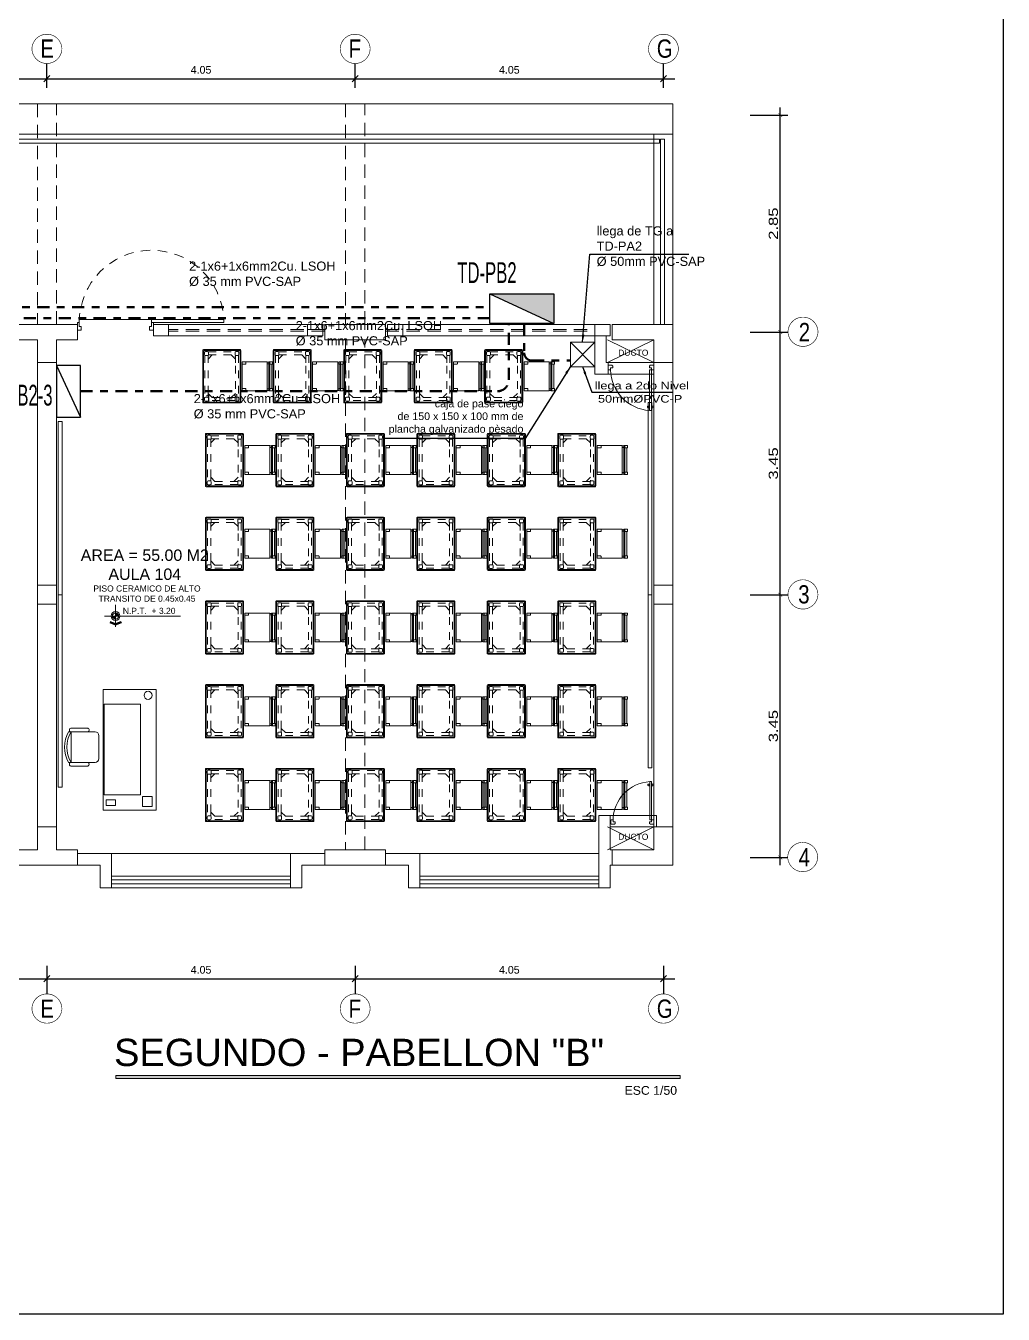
# Model space of a CAD drawing. Header units: millimetres. Extents: x 3354 to 3637, y 1117 to 1358.
# Drawn here: x 3449.8 to 3462.64, y 1209.98 to 1226.9 of the extents above; entities that cross this region are included whole.
import ezdxf

# ---------------------------------------------------------------- set-up
doc = ezdxf.new("R2010")
doc.units = ezdxf.units.MM
for name, pattern in [('ACAD_ISO03W100', [30, 12, -18]), ('ACAD_ISO07W100', [3, 0, -3]), ('DASHDOT2', [12.7, 6.35, -3.175, 0, -3.175]), ('DASHED2', [0.375, 0.25, -0.125]), ('TRAZOS2', [0.225, 0.15, -0.075])]:
    doc.linetypes.add(name, pattern=pattern)
for name, color, linetype, lineweight in [('ACCESORIOS', 4, 'Continuous', 18), ('ALIMENTADORES', 43, 'DASHDOT2', 50), ('CASCO', 252, 'Continuous', 9), ('COTAS', 7, 'Continuous', 9), ('MUEBLES ACTUAL', 35, 'Continuous', 5), ('MURO', 7, 'Continuous', 20), ('muros', 7, 'Continuous', 5), ('TABLERO', 122, 'Continuous', 25), ('TEXTO-CH', 2, 'Continuous', 18)]:
    doc.layers.add(name, color=color, linetype=linetype, lineweight=lineweight)
doc.layers.add('Efec-muebles', color=7, linetype='Continuous', lineweight=13, true_color=0x85826f)
doc.styles.add('1', font='arial.ttf')
doc.styles.add('2-SIETE', font='ARIALN.TTF', dxfattribs={"height": 0.07})
doc.styles.add('MARIA', font='arial.ttf', dxfattribs={"height": 0.12})
doc.styles.add('R60-50', font='arial.ttf', dxfattribs={"width": 1.3, "height": 0.12})
doc.styles.add('ROMAN', font='arial.ttf', dxfattribs={"width": 1.2})
doc.styles.get("Standard").update_dxf_attribs({"font": 'arial.ttf'})
doc.styles.add('style1', font='arial.ttf')
doc.styles.add('style2', font='arial.ttf')
doc.dimstyles.new('1-50', dxfattribs={"dimtxt": 0.12, "dimasz": 0.05, "dimexe": 0.1, "dimexo": 0.1, "dimgap": 0.03, "dimtad": 1, "dimtoh": 1, "dimzin": 4, "dimdsep": 46, "dimtxsty": 'R60-50', "dimblk1": 'ARCHTICK', "dimblk2": 'ARCHTICK', "dimsah": 1, "dimcen": 0.09, "dimdle": 0.1, "dimclrd": 256, "dimclre": 256, "dimclrt": 7, "dimadec": 0, "dimazin": 0, "dimtfac": 1, "dimtix": 1, "dimtmove": 0, "dimatfit": 3, "dimfxl": 1, "dimtolj": 1, "dimtzin": 0, "dimarcsym": 0})
doc.dimstyles.new('DETEX50', dxfattribs={"dimtxt": 0.065, "dimasz": 0.05, "dimexe": 0.2, "dimexo": 0.2, "dimgap": 0.03, "dimtad": 1, "dimzin": 4, "dimdsep": 46, "dimtxsty": 'ROMAN', "dimblk1": 'DOT', "dimblk2": 'DOT', "dimsah": 1, "dimcen": 0, "dimse1": 1, "dimse2": 1, "dimclrd": 256, "dimclre": 256, "dimclrt": 256, "dimadec": 0, "dimazin": 0, "dimtfac": 1, "dimtmove": 1, "dimatfit": 3, "dimfxl": 1, "dimtvp": 1, "dimtolj": 1, "dimtzin": 0, "dimarcsym": 0})
doc.dimstyles.new('Esc  1  50', dxfattribs={"dimtxt": 0.1, "dimasz": 0.08, "dimexe": 0.2, "dimexo": 0.15, "dimgap": 0.065, "dimtad": 1, "dimzin": 4, "dimdsep": 46, "dimtxsty": 'Standard', "dimblk": 'OBLIQUE', "dimcen": 0.12, "dimdle": 0.15, "dimadec": 0, "dimazin": 0, "dimtfac": 1, "dimtix": 1, "dimtmove": 0, "dimatfit": 3, "dimldrblk": 'OBLIQUE', "dimfxl": 1, "dimarcsym": 0})

# ---------------------------------------------------------------- blocks, each defined once
blk = doc.blocks.new('_Oblique')
at = {"color": 0, "linetype": 'ByBlock', "lineweight": -2}
blk.add_line((-0.5, -0.5), (0.5, 0.5), dxfattribs=at)
blk = doc.blocks.new('*D182')
at = {"layer": 'CASCO', "color": 0, "lineweight": -2, "transparency": 16777216}
for p, q in [((3446.026, 1214.548), (3446.026, 1214.185)), ((3450.076, 1214.553), (3450.076, 1214.185)), ((3445.876, 1214.385), (3450.226, 1214.385))]:
    blk.add_line(p, q, dxfattribs=at)
at = {"layer": 'Defpoints', "color": 0, "transparency": 16777216}
for p in [(3446.026, 1214.698), (3450.076, 1214.703), (3450.076, 1214.385)]:
    blk.add_point(p, dxfattribs=at)
at = {"layer": 'CASCO', "color": 0, "lineweight": -2, "transparency": 16777216, "xscale": 0.08, "yscale": 0.08, "zscale": 0.08, "rotation": 180}
blk.add_blockref('_Oblique', (3446.026, 1214.385), dxfattribs=at)
at = {"layer": 'CASCO', "color": 0, "lineweight": -2, "transparency": 16777216, "xscale": 0.08, "yscale": 0.08, "zscale": 0.08}
blk.add_blockref('_Oblique', (3450.076, 1214.385), dxfattribs=at)
at = {"layer": 'CASCO', "color": 0, "transparency": 16777216, "insert": (3448.051, 1214.501), "char_height": 0.1, "attachment_point": 5}
blk.add_mtext('4.05', dxfattribs=at)
blk = doc.blocks.new('*D183')
at = {"layer": 'CASCO', "color": 0, "lineweight": -2, "transparency": 16777216}
for p, q in [((3450.076, 1214.553), (3450.076, 1214.185)), ((3454.126, 1214.553), (3454.126, 1214.185)), ((3449.926, 1214.385), (3454.276, 1214.385))]:
    blk.add_line(p, q, dxfattribs=at)
at = {"layer": 'Defpoints', "color": 0, "transparency": 16777216}
for p in [(3450.076, 1214.703), (3454.126, 1214.703), (3454.126, 1214.385)]:
    blk.add_point(p, dxfattribs=at)
at = {"layer": 'CASCO', "color": 0, "lineweight": -2, "transparency": 16777216, "xscale": 0.08, "yscale": 0.08, "zscale": 0.08, "rotation": 180}
blk.add_blockref('_Oblique', (3450.076, 1214.385), dxfattribs=at)
at = {"layer": 'CASCO', "color": 0, "lineweight": -2, "transparency": 16777216, "xscale": 0.08, "yscale": 0.08, "zscale": 0.08}
blk.add_blockref('_Oblique', (3454.126, 1214.385), dxfattribs=at)
at = {"layer": 'CASCO', "color": 0, "transparency": 16777216, "insert": (3452.101, 1214.501), "char_height": 0.1, "attachment_point": 5}
blk.add_mtext('4.05', dxfattribs=at)
blk = doc.blocks.new('*D184')
at = {"layer": 'CASCO', "color": 0, "lineweight": -2, "transparency": 16777216}
for p, q in [((3454.126, 1214.553), (3454.126, 1214.185)), ((3458.176, 1214.553), (3458.176, 1214.185)), ((3453.976, 1214.385), (3458.326, 1214.385))]:
    blk.add_line(p, q, dxfattribs=at)
at = {"layer": 'Defpoints', "color": 0, "transparency": 16777216}
for p in [(3454.126, 1214.703), (3458.176, 1214.703), (3458.176, 1214.385)]:
    blk.add_point(p, dxfattribs=at)
at = {"layer": 'CASCO', "color": 0, "lineweight": -2, "transparency": 16777216, "xscale": 0.08, "yscale": 0.08, "zscale": 0.08, "rotation": 180}
blk.add_blockref('_Oblique', (3454.126, 1214.385), dxfattribs=at)
at = {"layer": 'CASCO', "color": 0, "lineweight": -2, "transparency": 16777216, "xscale": 0.08, "yscale": 0.08, "zscale": 0.08}
blk.add_blockref('_Oblique', (3458.176, 1214.385), dxfattribs=at)
at = {"layer": 'CASCO', "color": 0, "transparency": 16777216, "insert": (3456.151, 1214.501), "char_height": 0.1, "attachment_point": 5}
blk.add_mtext('4.05', dxfattribs=at)
blk = doc.blocks.new('_ARCHTICK')
at = {"color": 0, "linetype": 'ByBlock', "const_width": 0.15}
blk.add_lwpolyline([(-0.5, -0.5), (0.5, 0.5)], dxfattribs=at)
blk = doc.blocks.new('*D188')
at = {"layer": 'CASCO', "lineweight": -2, "ltscale": 2, "transparency": 16777216}
for p, q in [((3459.712, 1215.878), (3459.712, 1219.528)), ((3459.316, 1219.428), (3459.812, 1219.428)), ((3459.316, 1215.978), (3459.812, 1215.978))]:
    blk.add_line(p, q, dxfattribs=at)
at = {"layer": 'Defpoints', "color": 0, "ltscale": 2, "transparency": 16777216}
for p in [(3459.216, 1219.428), (3459.712, 1219.428), (3459.216, 1215.978)]:
    blk.add_point(p, dxfattribs=at)
at = {"layer": 'CASCO', "lineweight": -2, "ltscale": 2, "transparency": 16777216, "xscale": 0.05, "yscale": 0.05, "zscale": 0.05}
for p, rotation in [((3459.712, 1219.428), 90), ((3459.712, 1215.978), 270)]:
    blk.add_blockref('_ARCHTICK', p, dxfattribs=dict(at, rotation=rotation))
at = {"layer": 'CASCO', "color": 7, "ltscale": 2, "transparency": 16777216, "insert": (3459.621, 1217.703), "char_height": 0.12, "attachment_point": 5, "rotation": 90, "style": 'R60-50'}
blk.add_mtext('\\A1;3.45', dxfattribs=at)
blk = doc.blocks.new('*D189')
at = {"layer": 'CASCO', "lineweight": -2, "ltscale": 2, "transparency": 16777216}
for p, q in [((3459.316, 1222.878), (3459.812, 1222.878)), ((3459.712, 1219.328), (3459.712, 1222.978)), ((3459.316, 1219.428), (3459.812, 1219.428))]:
    blk.add_line(p, q, dxfattribs=at)
at = {"layer": 'Defpoints', "color": 0, "ltscale": 2, "transparency": 16777216}
for p in [(3459.216, 1222.878), (3459.712, 1222.878), (3459.216, 1219.428)]:
    blk.add_point(p, dxfattribs=at)
at = {"layer": 'CASCO', "lineweight": -2, "ltscale": 2, "transparency": 16777216, "xscale": 0.05, "yscale": 0.05, "zscale": 0.05}
for p, rotation in [((3459.712, 1222.878), 90), ((3459.712, 1219.428), 270)]:
    blk.add_blockref('_ARCHTICK', p, dxfattribs=dict(at, rotation=rotation))
at = {"layer": 'CASCO', "color": 7, "ltscale": 2, "transparency": 16777216, "insert": (3459.621, 1221.153), "char_height": 0.12, "attachment_point": 5, "rotation": 90, "style": 'R60-50'}
blk.add_mtext('\\A1;3.45', dxfattribs=at)
blk = doc.blocks.new('*D190')
at = {"layer": 'CASCO', "lineweight": -2, "ltscale": 2, "transparency": 16777216}
for p, q in [((3459.316, 1225.728), (3459.812, 1225.728)), ((3459.712, 1222.778), (3459.712, 1225.828)), ((3459.316, 1222.878), (3459.812, 1222.878))]:
    blk.add_line(p, q, dxfattribs=at)
at = {"layer": 'Defpoints', "color": 0, "ltscale": 2, "transparency": 16777216}
for p in [(3459.216, 1225.728), (3459.712, 1225.728), (3459.216, 1222.878)]:
    blk.add_point(p, dxfattribs=at)
at = {"layer": 'CASCO', "lineweight": -2, "ltscale": 2, "transparency": 16777216, "xscale": 0.05, "yscale": 0.05, "zscale": 0.05}
for p, rotation in [((3459.712, 1225.728), 90), ((3459.712, 1222.878), 270)]:
    blk.add_blockref('_ARCHTICK', p, dxfattribs=dict(at, rotation=rotation))
at = {"layer": 'CASCO', "color": 7, "ltscale": 2, "transparency": 16777216, "insert": (3459.621, 1224.303), "char_height": 0.12, "attachment_point": 5, "rotation": 90, "style": 'R60-50'}
blk.add_mtext('\\A1;2.85', dxfattribs=at)
blk = doc.blocks.new('*D194')
at = {"layer": 'CASCO', "color": 0, "lineweight": -2, "transparency": 16777216}
for p, q in [((3446.026, 1226.093), (3446.026, 1226.407)), ((3450.076, 1226.088), (3450.076, 1226.407)), ((3445.876, 1226.207), (3450.226, 1226.207))]:
    blk.add_line(p, q, dxfattribs=at)
at = {"layer": 'Defpoints', "color": 0, "transparency": 16777216}
for p in [(3450.076, 1226.207), (3446.026, 1225.943), (3450.076, 1225.938)]:
    blk.add_point(p, dxfattribs=at)
at = {"layer": 'CASCO', "color": 0, "lineweight": -2, "transparency": 16777216, "xscale": 0.08, "yscale": 0.08, "zscale": 0.08, "rotation": 180}
blk.add_blockref('_Oblique', (3446.026, 1226.207), dxfattribs=at)
at = {"layer": 'CASCO', "color": 0, "lineweight": -2, "transparency": 16777216, "xscale": 0.08, "yscale": 0.08, "zscale": 0.08}
blk.add_blockref('_Oblique', (3450.076, 1226.207), dxfattribs=at)
at = {"layer": 'CASCO', "color": 0, "transparency": 16777216, "insert": (3448.051, 1226.323), "char_height": 0.1, "attachment_point": 5}
blk.add_mtext('4.05', dxfattribs=at)
blk = doc.blocks.new('*D195')
at = {"layer": 'CASCO', "color": 0, "lineweight": -2, "transparency": 16777216}
for p, q in [((3450.076, 1226.088), (3450.076, 1226.407)), ((3454.126, 1226.088), (3454.126, 1226.407)), ((3449.926, 1226.207), (3454.276, 1226.207))]:
    blk.add_line(p, q, dxfattribs=at)
at = {"layer": 'Defpoints', "color": 0, "transparency": 16777216}
for p in [(3454.126, 1226.207), (3450.076, 1225.938), (3454.126, 1225.938)]:
    blk.add_point(p, dxfattribs=at)
at = {"layer": 'CASCO', "color": 0, "lineweight": -2, "transparency": 16777216, "xscale": 0.08, "yscale": 0.08, "zscale": 0.08, "rotation": 180}
blk.add_blockref('_Oblique', (3450.076, 1226.207), dxfattribs=at)
at = {"layer": 'CASCO', "color": 0, "lineweight": -2, "transparency": 16777216, "xscale": 0.08, "yscale": 0.08, "zscale": 0.08}
blk.add_blockref('_Oblique', (3454.126, 1226.207), dxfattribs=at)
at = {"layer": 'CASCO', "color": 0, "transparency": 16777216, "insert": (3452.101, 1226.323), "char_height": 0.1, "attachment_point": 5}
blk.add_mtext('4.05', dxfattribs=at)
blk = doc.blocks.new('*D196')
at = {"layer": 'CASCO', "color": 0, "lineweight": -2, "transparency": 16777216}
for p, q in [((3454.126, 1226.088), (3454.126, 1226.407)), ((3458.176, 1226.088), (3458.176, 1226.407)), ((3453.976, 1226.207), (3458.326, 1226.207))]:
    blk.add_line(p, q, dxfattribs=at)
at = {"layer": 'Defpoints', "color": 0, "transparency": 16777216}
for p in [(3458.176, 1226.207), (3454.126, 1225.938), (3458.176, 1225.938)]:
    blk.add_point(p, dxfattribs=at)
at = {"layer": 'CASCO', "color": 0, "lineweight": -2, "transparency": 16777216, "xscale": 0.08, "yscale": 0.08, "zscale": 0.08, "rotation": 180}
blk.add_blockref('_Oblique', (3454.126, 1226.207), dxfattribs=at)
at = {"layer": 'CASCO', "color": 0, "lineweight": -2, "transparency": 16777216, "xscale": 0.08, "yscale": 0.08, "zscale": 0.08}
blk.add_blockref('_Oblique', (3458.176, 1226.207), dxfattribs=at)
at = {"layer": 'CASCO', "color": 0, "transparency": 16777216, "insert": (3456.151, 1226.323), "char_height": 0.1, "attachment_point": 5}
blk.add_mtext('4.05', dxfattribs=at)
blk = doc.blocks.new('cgytutytry')
at = {"layer": 'CASCO'}
for p, q in [((-4.482, 891.175), (-4.487, 891.175)), ((-4.487, 891.175), (-4.487, 891.1)), ((-4.487, 891.1), (-4.487, 891.175)), ((-4.487, 891.175), (-4.482, 891.175)), ((-4.467, 891.08), (-4.487, 891.1)), ((-4.467, 891.08), (-4.487, 891.1)), ((-4.482, 891.18), (-4.482, 891.175)), ((-4.391, 891.18), (-4.482, 891.18)), ((-4.482, 891.175), (-4.482, 891.18)), ((-4.386, 891.126), (-4.432, 891.126)), ((-4.432, 891.126), (-4.432, 891.08)), ((-4.391, 891.18), (-4.391, 891.175)), ((-4.391, 891.18), (-4.391, 891.175)), ((-4.386, 891.175), (-4.391, 891.175)), ((-4.391, 891.175), (-4.386, 891.175)), ((-4.386, 891.175), (-4.386, 891.126)), ((-4.386, 891.175), (-4.386, 891.126)), ((-4.386, 891.085), (-4.386, 891.126)), ((-4.386, 891.126), (-3.497, 891.126)), ((-3.598, 891.132), (-3.598, 891.14)), ((-3.598, 891.14), (-3.594, 891.14)), ((-3.55, 891.132), (-3.598, 891.132)), ((-3.594, 891.155), (-3.589, 891.175)), ((-3.594, 891.14), (-3.594, 891.155)), ((-3.589, 891.175), (-3.559, 891.175)), ((-3.559, 891.175), (-3.554, 891.155)), ((-3.554, 891.155), (-3.554, 891.137)), ((-3.554, 891.137), (-3.55, 891.137)), ((-3.55, 891.137), (-3.55, 891.132)), ((-3.497, 891.126), (-3.497, 891.085)), ((-4.432, 891.08), (-4.467, 891.08)), ((-4.432, 891.08), (-4.467, 891.08)), ((-3.497, 891.085), (-4.386, 891.085)), ((-3.598, 891.075), (-3.598, 891.08)), ((-3.598, 891.08), (-3.55, 891.08)), ((-3.594, 891.075), (-3.598, 891.075)), ((-3.594, 891.057), (-3.594, 891.075)), ((-3.589, 891.037), (-3.594, 891.057)), ((-3.559, 891.037), (-3.589, 891.037)), ((-3.554, 891.057), (-3.559, 891.037)), ((-3.55, 891.075), (-3.554, 891.075)), ((-3.554, 891.075), (-3.554, 891.057)), ((-3.55, 891.08), (-3.55, 891.075)), ((-4.467, 890.281), (-4.487, 890.261)), ((-4.487, 890.261), (-4.467, 890.281)), ((-4.487, 890.261), (-4.487, 890.185)), ((-4.487, 890.185), (-4.487, 890.261)), ((-4.467, 890.281), (-4.433, 890.281)), ((-4.467, 890.281), (-4.433, 890.281)), ((-4.433, 890.281), (-4.433, 890.231)), ((-4.487, 890.185), (-4.482, 890.185)), ((-4.482, 890.185), (-4.487, 890.185)), ((-4.482, 890.185), (-4.482, 890.18)), ((-4.482, 890.18), (-4.482, 890.185)), ((-4.482, 890.18), (-4.391, 890.18)), ((-4.433, 890.231), (-4.386, 890.231)), ((-4.391, 890.185), (-4.386, 890.185)), ((-4.391, 890.185), (-4.391, 890.18)), ((-4.386, 890.185), (-4.391, 890.185)), ((-4.391, 890.185), (-4.391, 890.18)), ((-4.386, 890.231), (-4.386, 890.185)), ((-4.386, 890.231), (-4.386, 890.185))]:
    blk.add_line(p, q, dxfattribs=at)
for points in [[(-4.432, 891.08), (-4.432, 891.126), (-4.386, 891.126)], [(-4.386, 890.231), (-4.433, 890.231), (-4.433, 890.281)]]:
    blk.add_lwpolyline(points, dxfattribs=at)
for points in [[(-3.497, 891.126), (-3.497, 891.085), (-4.386, 891.085), (-4.386, 891.126)], [(-3.55, 891.132), (-3.55, 891.137), (-3.598, 891.137), (-3.598, 891.132)], [(-3.554, 891.14), (-3.554, 891.155), (-3.559, 891.175), (-3.589, 891.175), (-3.594, 891.155), (-3.594, 891.14)], [(-3.55, 891.08), (-3.55, 891.075), (-3.598, 891.075), (-3.598, 891.08)], [(-3.554, 891.071), (-3.554, 891.057), (-3.559, 891.037), (-3.589, 891.037), (-3.594, 891.057), (-3.594, 891.071)]]:
    blk.add_lwpolyline(points, close=True, dxfattribs=at)
blk.add_arc((-4.408, 891.143), 0.913, 271.3362, 356.359, dxfattribs=at)
blk = doc.blocks.new('dtyrdyt')
at = {"layer": 'CASCO'}
blk.add_hatch(color=256, dxfattribs=at).paths.add_polyline_path([(850.126, 424.839), (850.057, 424.867), (850.049, 424.849), (850.126, 424.818), (850.202, 424.849), (850.194, 424.867)])
h = blk.add_hatch(color=256, dxfattribs=at)
h.paths.add_polyline_path([(850.126, 424.939), (850.167, 424.939, 0.414214), (850.126, 424.98)])
h.paths.add_polyline_path([(850.126, 424.898), (850.126, 424.939), (850.084, 424.939, 0.414214)])
for p, q in [((850.126, 424.939), (850.126, 425.084)), ((849.981, 424.939), (850.981, 424.939)), ((850.126, 424.818), (850.049, 424.849)), ((850.126, 424.839), (850.057, 424.867)), ((850.126, 424.939), (850.126, 424.795)), ((850.126, 424.839), (850.194, 424.867)), ((850.126, 424.818), (850.202, 424.849)), ((850.202, 424.849), (850.194, 424.867))]:
    blk.add_line(p, q, dxfattribs=at)
for radius in [0.0578, 0.0413]:
    blk.add_circle((850.126, 424.939), radius, dxfattribs=at)
blk = doc.blocks.new('THT')
for p, q in [((-1.074, 0.413), (-1.014, 0.413)), ((-1.074, 0.293), (-1.074, 0.413)), ((-1.014, 0.413), (-1.014, 0.353)), ((0.126, 0.413), (0.066, 0.413)), ((0.066, 0.413), (0.066, 0.353)), ((0.126, 0.293), (0.126, 0.413)), ((-1.044, 0.293), (-1.074, 0.293)), ((-1.044, 0.353), (-1.044, 0.293)), ((-1.014, 0.353), (-1.044, 0.353)), ((0.096, 0.245), (-1.044, 0.245)), ((0.066, 0.353), (0.096, 0.353)), ((0.096, 0.353), (0.096, 0.293)), ((0.096, 0.293), (0.126, 0.293)), ((0.096, 0.293), (0.096, 0.245)), ((1.236, 0.293), (0.096, 0.293)), ((0.096, 0.245), (1.236, 0.245)), ((1.236, 0.245), (1.236, 0.293))]:
    blk.add_line(p, q)
at = {"linetype": 'TRAZOS2'}
blk.add_arc((0.096, 0.293), 1.14, 180, 357.5868, dxfattribs=at)
blk = doc.blocks.new('silla 01')
at = {"layer": 'Efec-muebles'}
for p, q in [((3688.676, 1239.913), (3688.676, 1240.263)), ((3689.076, 1240.263), (3689.076, 1239.913)), ((3688.626, 1240.013), (3688.626, 1240.228)), ((3688.676, 1240.228), (3689.076, 1240.228)), ((3689.126, 1240.013), (3689.126, 1240.228)), ((3688.676, 1239.913), (3688.676, 1240.013)), ((3689.026, 1239.863), (3688.726, 1239.863))]:
    blk.add_line(p, q, dxfattribs=at)
for centre, radius, start, end in [((3688.876, 1239.889), 0.424, 61.8371, 118.1629), ((3688.876, 1239.889), 0.394, 59.4733, 120.5267), ((3688.652, 1240.225), 0.0256, 16.274, 186.9691), ((3689.101, 1240.225), 0.0256, 353.0309, 163.726), ((3688.652, 1240.016), 0.0256, 173.0309, 343.726), ((3688.726, 1239.913), 0.05, 180, 270), ((3689.026, 1239.913), 0.05, 270, 0), ((3689.101, 1240.016), 0.0256, 196.274, 6.9691)]:
    blk.add_arc(centre, radius, start, end, dxfattribs=at)
blk = doc.blocks.new('messsa')
at = {"layer": 'Efec-muebles'}
for p, q in [((3688.12, 1239.808), (3689.705, 1239.808)), ((3688.12, 1239.108), (3688.12, 1239.808)), ((3689.705, 1239.808), (3689.705, 1239.108)), ((3689.705, 1239.108), (3688.12, 1239.108))]:
    blk.add_line(p, q, dxfattribs=at)
for points in [[(3688.311, 1239.316), (3688.311, 1239.793), (3689.504, 1239.793), (3689.504, 1239.316)], [(3689.57, 1239.643), (3689.57, 1239.765), (3689.644, 1239.765), (3689.644, 1239.643)], [(3689.523, 1239.16), (3689.523, 1239.288), (3689.657, 1239.288), (3689.657, 1239.16)]]:
    blk.add_lwpolyline(points, close=True, dxfattribs=at)
blk.add_circle((3688.196, 1239.216), 0.053, dxfattribs=at)
blk = doc.blocks.new('SDGFDG DF')
at = {"layer": 'Efec-muebles', "lineweight": 18}
for p, q in [((1023.944, 2860.299), (1024.424, 2860.299)), ((1023.934, 2860.289), (1023.934, 2859.609)), ((1023.944, 2860.279), (1023.944, 2859.619)), ((1023.954, 2860.289), (1024.414, 2860.289)), ((1023.959, 2860.264), (1023.959, 2860.234)), ((1023.969, 2860.274), (1023.999, 2860.274)), ((1023.969, 2860.224), (1023.999, 2860.224)), ((1024.009, 2860.264), (1024.009, 2860.234)), ((1024.359, 2860.264), (1024.359, 2860.234)), ((1024.369, 2860.274), (1024.399, 2860.274)), ((1024.369, 2860.224), (1024.399, 2860.224)), ((1024.409, 2860.264), (1024.409, 2860.234)), ((1024.424, 2860.279), (1024.424, 2859.619)), ((1024.434, 2860.289), (1024.434, 2859.609)), ((1023.959, 2859.664), (1023.959, 2859.634)), ((1023.999, 2859.674), (1023.969, 2859.674)), ((1023.999, 2859.624), (1023.969, 2859.624)), ((1024.009, 2859.664), (1024.009, 2859.634)), ((1024.359, 2859.664), (1024.359, 2859.634)), ((1024.399, 2859.674), (1024.369, 2859.674)), ((1024.399, 2859.624), (1024.369, 2859.624)), ((1024.409, 2859.664), (1024.409, 2859.634)), ((1024.424, 2859.599), (1023.944, 2859.599)), ((1024.414, 2859.609), (1023.954, 2859.609))]:
    blk.add_line(p, q, dxfattribs=at)
at = {"layer": 'Efec-muebles', "linetype": 'ACAD_ISO03W100', "lineweight": 18, "ltscale": 0.00105}
for p, q in [((1023.964, 2860.224), (1023.964, 2859.674)), ((1024.059, 2860.229), (1024.004, 2860.174)), ((1024.004, 2860.224), (1024.004, 2859.674)), ((1024.004, 2860.224), (1024.004, 2860.174)), ((1024.009, 2860.269), (1024.36, 2860.269)), ((1024.009, 2860.229), (1024.36, 2860.229)), ((1024.009, 2860.229), (1024.059, 2860.229)), ((1024.309, 2860.229), (1024.364, 2860.174)), ((1024.364, 2860.225), (1024.364, 2860.111)), ((1024.404, 2860.225), (1024.404, 2859.674)), ((1024.364, 2860.086), (1024.364, 2859.674)), ((1024.059, 2859.669), (1024.004, 2859.724)), ((1024.004, 2859.674), (1024.004, 2859.724)), ((1024.359, 2859.669), (1024.009, 2859.669)), ((1024.359, 2859.629), (1024.009, 2859.629)), ((1024.309, 2859.669), (1024.364, 2859.724))]:
    blk.add_line(p, q, dxfattribs=at)
at = {"layer": 'Efec-muebles', "lineweight": 18, "ltscale": 0.5}
for p, q in [((1024.452, 2860.134), (1024.452, 2859.764)), ((1024.777, 2860.139), (1024.457, 2860.139)), ((1024.502, 2860.139), (1024.502, 2860.114)), ((1024.782, 2859.764), (1024.782, 2860.134)), ((1024.802, 2860.134), (1024.782, 2860.134)), ((1024.802, 2859.764), (1024.802, 2860.134)), ((1024.847, 2860.139), (1024.807, 2860.139)), ((1024.817, 2859.759), (1024.817, 2860.139)), ((1024.852, 2860.114), (1024.852, 2860.134)), ((1024.497, 2860.109), (1024.457, 2860.109)), ((1024.802, 2860.114), (1024.782, 2860.114)), ((1024.847, 2860.109), (1024.807, 2860.109)), ((1024.842, 2859.789), (1024.842, 2860.109)), ((1024.457, 2859.789), (1024.497, 2859.789)), ((1024.807, 2859.789), (1024.847, 2859.789)), ((1024.457, 2859.759), (1024.777, 2859.759)), ((1024.502, 2859.784), (1024.502, 2859.764)), ((1024.782, 2859.784), (1024.802, 2859.784)), ((1024.782, 2859.764), (1024.802, 2859.764)), ((1024.807, 2859.759), (1024.847, 2859.759)), ((1024.852, 2859.764), (1024.852, 2859.784))]:
    blk.add_line(p, q, dxfattribs=at)
at = {"layer": 'Efec-muebles', "lineweight": 18}
for centre, start, end in [((1023.944, 2860.289), 90, 180), ((1024.424, 2860.289), 0, 90), ((1023.954, 2860.279), 90, 180), ((1023.969, 2860.264), 90, 180), ((1023.969, 2860.234), 180, 270), ((1023.999, 2860.264), 0, 90), ((1023.999, 2860.234), 270, 0), ((1024.369, 2860.264), 90, 180), ((1024.369, 2860.234), 180, 270), ((1024.399, 2860.264), 0, 90), ((1024.399, 2860.234), 270, 0), ((1024.414, 2860.279), 0, 90), ((1023.954, 2859.619), 180, 270), ((1023.969, 2859.664), 90, 180), ((1023.969, 2859.634), 180, 270), ((1023.999, 2859.664), 360, 90), ((1023.999, 2859.634), 270, 0), ((1024.369, 2859.664), 90, 180), ((1024.369, 2859.634), 180, 270), ((1024.399, 2859.664), 360, 90), ((1024.399, 2859.634), 270, 0), ((1024.414, 2859.619), 270, 0), ((1023.944, 2859.609), 180, 270), ((1024.424, 2859.609), 270, 0)]:
    blk.add_arc(centre, 0.01, start, end, dxfattribs=at)
at = {"layer": 'Efec-muebles', "lineweight": 18, "ltscale": 0.5}
for centre, start, end in [((1024.457, 2860.134), 90, 180), ((1024.777, 2860.134), 0, 90), ((1024.807, 2860.134), 90, 180), ((1024.847, 2860.134), 0, 90), ((1024.457, 2860.114), 180, 270), ((1024.497, 2860.114), 270, 0), ((1024.807, 2860.114), 180, 270), ((1024.847, 2860.114), 270, 0), ((1024.457, 2859.784), 90, 180), ((1024.497, 2859.784), 0, 90), ((1024.807, 2859.784), 90, 180), ((1024.847, 2859.784), 0, 90), ((1024.457, 2859.764), 180, 270), ((1024.497, 2859.764), 270, 0), ((1024.777, 2859.764), 270, 0), ((1024.807, 2859.764), 180, 270), ((1024.847, 2859.764), 270, 0)]:
    blk.add_arc(centre, 0.005, start, end, dxfattribs=at)
at = {"layer": 'MUEBLES ACTUAL', "linetype": 'ACAD_ISO07W100', "lineweight": 5, "ltscale": 0.002}
for p, q in [((1024.349, 2860.194), (1024.344, 2860.194)), ((1024.361, 2860.209), (1024.357, 2860.209))]:
    blk.add_line(p, q, dxfattribs=at)
blk = doc.blocks.new('D')
at = {"layer": 'TABLERO'}
blk.add_line((3390.514, 1173.454), (3390.831, 1172.773), dxfattribs=at)
blk.add_lwpolyline([(3390.514, 1173.454), (3390.514, 1172.773), (3390.831, 1172.773), (3390.831, 1173.454)], close=True, dxfattribs=at)
blk = doc.blocks.new('TABLERO ELECTRICO')
at = {"layer": 'TABLERO'}
blk.add_hatch(color=256, dxfattribs=at).paths.add_polyline_path([(138.888, 62.418), (138.888, 61.688), (139.228, 62.418)])
blk.add_line((138.888, 61.688), (139.228, 62.418), dxfattribs=at)
blk.add_lwpolyline([(139.228, 62.418), (139.228, 61.688), (138.888, 61.688), (138.888, 62.418)], close=True, dxfattribs=at)
blk = doc.blocks.new('CAJA DE PASO CUADRADO')
at = {"layer": 'ACCESORIOS', "linetype": 'Continuous', "lineweight": 20, "ltscale": 0.1}
for p, q in [((3457.161, 1211.357), (3457.482, 1211.036)), ((3457.482, 1211.357), (3457.161, 1211.036))]:
    blk.add_line(p, q, dxfattribs=at)
blk.add_lwpolyline([(3457.482, 1211.357), (3457.161, 1211.357), (3457.161, 1211.036), (3457.482, 1211.036)], close=True, dxfattribs=at)
blk = doc.blocks.new('_Dot')
at = {"color": 0, "linetype": 'ByBlock', "lineweight": -2}
blk.add_line((-0.5, 0), (-1, 0), dxfattribs=at)
at = {"color": 0, "linetype": 'ByBlock', "const_width": 0.5}
blk.add_lwpolyline([(-0.25, 0, 1), (0.25, 0, 1)], format="xyb", close=True, dxfattribs=at)

msp = doc.modelspace()

# ---------------------------------------------------------------- hatches: boundary and pattern name
at = {"layer": 'muros', "ltscale": 2}
msp.add_hatch(color=7, dxfattribs=at).paths.add_polyline_path([(3458.397, 1213.076), (3458.397, 1213.112), (3450.982, 1213.112), (3450.982, 1213.076)])

# ---------------------------------------------------------------- linework, layer by layer
at = {"ltscale": 2}
msp.add_lwpolyline([(3416.769, 1242.937), (3462.641, 1242.937), (3462.641, 1209.977), (3416.769, 1209.977)], close=True, dxfattribs=at)
at = {"layer": 'ALIMENTADORES', "ltscale": 0.025}
for points in [[(3441.692, 1222.441), (3441.692, 1223.206), (3455.901, 1223.206)], [(3455.895, 1223.06), (3442.255, 1223.06), (3442.255, 1222.441)]]:
    msp.add_lwpolyline(points, dxfattribs=at)
for points in [[(3450.518, 1222.101), (3455.994, 1222.101, 0.414214), (3456.144, 1222.251), (3456.144, 1222.991)], [(3456.348, 1222.991), (3456.348, 1222.604, 0.414419), (3456.449, 1222.504), (3456.955, 1222.504)]]:
    msp.add_lwpolyline(points, format="xyb", dxfattribs=at)
at = {"layer": 'CASCO', "lineweight": 0}
msp.add_line((3458.301, 1225.478), (3458.301, 1222.978), dxfattribs=at)
at = {"layer": 'CASCO', "lineweight": 5}
for p, q in [((3457.441, 1222.778), (3458.051, 1222.478)), ((3458.051, 1222.778), (3457.441, 1222.478)), ((3457.441, 1216.078), (3458.051, 1216.378)), ((3458.051, 1216.078), (3457.441, 1216.378))]:
    msp.add_line(p, q, dxfattribs=at)
at = {"layer": 'CASCO'}
msp.add_line((3450.101, 1222.478), (3449.951, 1222.478), dxfattribs=at)
at = {"layer": 'CASCO', "lineweight": 0, "ltscale": 0.5}
for p, q in [((3453.276, 1216.028), (3450.926, 1216.028)), ((3457.326, 1216.028), (3454.976, 1216.028))]:
    msp.add_line(p, q, dxfattribs=at)
at = {"layer": 'CASCO', "ltscale": 2}
for p, q in [((3450.926, 1215.732), (3453.276, 1215.732)), ((3454.976, 1215.732), (3457.326, 1215.732)), ((3453.276, 1215.578), (3450.926, 1215.578)), ((3457.326, 1215.578), (3454.976, 1215.578))]:
    msp.add_line(p, q, dxfattribs=at)
at = {"layer": 'CASCO', "ltscale": 2, "const_width": 0.0076}
for points in [[(3450.273, 1226.604, 0.951688), (3449.879, 1226.604, 1)], [(3454.323, 1226.604, 0.951688), (3453.929, 1226.604, 1)], [(3458.373, 1226.604, 0.951688), (3457.979, 1226.604, 1)], [(3459.813, 1222.878, 0.951688), (3460.207, 1222.878, 1)], [(3459.812, 1219.428, 0.951688), (3460.206, 1219.428, 1)], [(3459.809, 1215.978, 0.951688), (3460.203, 1215.978, 1)], [(3450.273, 1213.988, -0.951688), (3449.879, 1213.988, -1)], [(3454.323, 1213.988, -0.951688), (3453.929, 1213.988, -1)], [(3458.373, 1213.988, -0.951688), (3457.979, 1213.988, -1)]]:
    msp.add_lwpolyline(points, format="xyb", close=True, dxfattribs=at)
at = {"layer": 'CASCO', "lineweight": 0, "ltscale": 0.5}
for points in [[(3433.751, 1225.876), (3433.751, 1225.876), (3458.301, 1225.876), (3458.301, 1225.478)], [(3458.051, 1225.478), (3458.051, 1222.978), (3458.301, 1222.978), (3458.301, 1225.478)]]:
    msp.add_lwpolyline(points, dxfattribs=at)
at = {"layer": 'CASCO', "linetype": 'DASHED2', "ltscale": 0.7}
for points in [[(3449.951, 1225.876), (3449.951, 1222.978), (3450.201, 1222.978), (3450.201, 1225.876)], [(3454.001, 1225.876), (3454.001, 1222.978), (3454.251, 1222.978), (3454.251, 1225.876)], [(3453.726, 1222.913), (3451.672, 1222.913)], [(3453.726, 1222.89), (3451.672, 1222.89)], [(3454.526, 1222.913), (3457.276, 1222.913)], [(3454.526, 1222.89), (3457.276, 1222.89)]]:
    msp.add_lwpolyline(points, dxfattribs=at)
at = {"layer": 'CASCO', "lineweight": 0}
msp.add_lwpolyline([(3458.301, 1225.478), (3458.301, 1225.478), (3433.751, 1225.478), (3433.751, 1225.478)], dxfattribs=at)
for points in [[(3458.126, 1225.362), (3458.126, 1225.412), (3433.911, 1225.412), (3433.911, 1225.362)], [(3458.139, 1222.978), (3458.189, 1222.978), (3458.189, 1225.412), (3458.139, 1225.412)]]:
    msp.add_lwpolyline(points, close=True, dxfattribs=at)
at = {"layer": 'CASCO'}
for points in [[(3449.676, 1222.778), (3449.951, 1222.778), (3449.951, 1222.478), (3450.201, 1222.478), (3450.201, 1222.778), (3450.476, 1222.778), (3450.476, 1222.978), (3450.201, 1222.978), (3449.951, 1222.978), (3449.676, 1222.978)], [(3451.476, 1222.978), (3451.672, 1222.978), (3451.672, 1222.828), (3451.476, 1222.828)], [(3453.701, 1222.978), (3453.501, 1222.978), (3453.501, 1222.828), (3453.701, 1222.828)], [(3454.751, 1222.978), (3454.551, 1222.978), (3454.551, 1222.828), (3454.751, 1222.828)], [(3457.476, 1222.978), (3457.276, 1222.978), (3457.276, 1222.828), (3457.476, 1222.828)], [(3458.051, 1219.553), (3458.301, 1219.553), (3458.301, 1222.478), (3458.051, 1222.478)], [(3458.026, 1219.428), (3458.026, 1221.953), (3457.976, 1221.953), (3457.976, 1219.428)], [(3450.226, 1219.428), (3450.226, 1221.703), (3450.276, 1221.703), (3450.276, 1219.428)], [(3450.201, 1219.303), (3450.201, 1219.553), (3449.951, 1219.553), (3449.951, 1219.303)], [(3458.051, 1219.303), (3458.051, 1219.553), (3458.301, 1219.553), (3458.301, 1219.303)], [(3449.951, 1219.303), (3450.201, 1219.303), (3450.201, 1216.378), (3449.951, 1216.378)], [(3450.226, 1219.428), (3450.226, 1216.903), (3450.276, 1216.903), (3450.276, 1219.428)], [(3458.026, 1219.428), (3458.026, 1217.153), (3457.976, 1217.153), (3457.976, 1219.428)], [(3458.051, 1219.303), (3458.301, 1219.303), (3458.301, 1216.378), (3458.051, 1216.378)], [(3449.676, 1216.078), (3449.951, 1216.078), (3449.951, 1216.378), (3450.201, 1216.378), (3450.201, 1216.078), (3450.476, 1216.078), (3450.476, 1215.878), (3450.476, 1215.878), (3449.676, 1215.878), (3449.676, 1215.878)]]:
    msp.add_lwpolyline(points, close=True, dxfattribs=at)
at = {"layer": 'CASCO', "ltscale": 2}
for points in [[(3451.672, 1222.978), (3451.672, 1222.828), (3453.501, 1222.828), (3453.501, 1222.978)], [(3454.751, 1222.978), (3454.751, 1222.828), (3457.276, 1222.828), (3457.276, 1222.978)], [(3450.201, 1219.553), (3450.201, 1222.478), (3449.951, 1222.478), (3449.951, 1221.528), (3449.951, 1221.528), (3449.951, 1221.378), (3449.951, 1221.378), (3449.951, 1219.553)], [(3450.926, 1215.578), (3450.776, 1215.578), (3450.776, 1215.878), (3450.476, 1215.878), (3450.476, 1216.028), (3450.926, 1216.028)], [(3453.726, 1215.878), (3453.426, 1215.878), (3453.426, 1215.578), (3453.276, 1215.578), (3453.276, 1216.028), (3453.726, 1216.028)], [(3454.976, 1215.578), (3454.826, 1215.578), (3454.826, 1215.878), (3454.526, 1215.878), (3454.526, 1216.028), (3454.976, 1216.028)]]:
    msp.add_lwpolyline(points, close=True, dxfattribs=at)
at = {"layer": 'CASCO'}
for points in [[(3453.726, 1222.978), (3453.726, 1222.778), (3454.526, 1222.778), (3454.526, 1222.978), (3453.726, 1222.978)], [(3457.501, 1222.978), (3458.301, 1222.978), (3458.301, 1222.478), (3458.051, 1222.478), (3458.051, 1222.778), (3457.501, 1222.778), (3457.501, 1222.978)], [(3457.501, 1215.878), (3458.301, 1215.878), (3458.301, 1216.378), (3458.051, 1216.378), (3458.051, 1216.078), (3457.501, 1216.078), (3457.501, 1215.878)], [(3453.726, 1216.078), (3453.726, 1215.878), (3454.526, 1215.878), (3454.526, 1216.078), (3453.726, 1216.078)], [(3450.926, 1215.632), (3453.276, 1215.632), (3453.276, 1215.682), (3450.926, 1215.682), (3450.926, 1215.632)], [(3454.976, 1215.632), (3457.326, 1215.632), (3457.326, 1215.682), (3454.976, 1215.682), (3454.976, 1215.632)]]:
    msp.add_lwpolyline(points, dxfattribs=at)
at = {"layer": 'CASCO', "ltscale": 2}
for points in [[(3457.276, 1222.828), (3457.276, 1222.328), (3457.451, 1222.328), (3457.451, 1222.478), (3457.426, 1222.478), (3457.426, 1222.828), (3457.276, 1222.828)], [(3457.476, 1216.078), (3457.501, 1216.078), (3457.501, 1215.878), (3457.476, 1215.878), (3457.476, 1215.578), (3457.326, 1215.578), (3457.326, 1216.028), (3457.326, 1216.028), (3457.326, 1216.528), (3457.476, 1216.528), (3457.476, 1216.528), (3457.476, 1216.528), (3457.476, 1216.078)]]:
    msp.add_lwpolyline(points, dxfattribs=at)
at = {"layer": 'CASCO', "linetype": 'DASHED2', "ltscale": 0.7}
msp.add_lwpolyline([(3454.001, 1216.078), (3454.251, 1216.078), (3454.251, 1222.778), (3454.001, 1222.778)], close=True, dxfattribs=at)
at = {"layer": 'CASCO', "lineweight": 0, "ltscale": 0.5}
msp.add_lwpolyline([(3449.951, 1216.378), (3450.201, 1216.378), (3450.201, 1222.478), (3449.951, 1222.478)], close=True, dxfattribs=at)
at = {"layer": 'CASCO', "lineweight": 5}
for points in [[(3457.451, 1222.328), (3458.051, 1222.328), (3458.051, 1222.478), (3457.451, 1222.478)], [(3457.476, 1216.528), (3458.086, 1216.528), (3458.086, 1216.378), (3457.476, 1216.378)]]:
    msp.add_lwpolyline(points, close=True, dxfattribs=at)
at = {"layer": 'COTAS'}
msp.add_lwpolyline([(3458.397, 1213.112), (3450.982, 1213.112), (3450.982, 1213.076), (3458.397, 1213.076)], close=True, dxfattribs=at)

# ---------------------------------------------------------------- block references
msp.add_blockref('D', (59.687, 48.987))
at = {"layer": 'ACCESORIOS', "xscale": 1.001, "yscale": 1.001, "zscale": 1.001}
msp.add_blockref('CAJA DE PASO CUADRADO', (-3.664, 10.177), dxfattribs=at)
at = {"layer": 'CASCO', "xscale": -0.833352957778536, "yscale": 0.833352957778536, "zscale": 0.833352957778536, "rotation": 180}
msp.add_blockref('THT', (3451.371, 1223.248), dxfattribs=at)
at = {"layer": 'CASCO', "lineweight": 13, "rotation": 270}
for p, xscale, yscale, zscale in [((2923.343, 1219.751), 0.5999999999998181, 0.5999999999998181, 0.5999999999998181), ((2954.456, 1218.95), -0.5650878199641471, 0.5650878199641471, 0.5650878199641471)]:
    msp.add_blockref('cgytutytry', p, dxfattribs=dict(at, xscale=xscale, yscale=yscale, zscale=zscale))
at = {"layer": 'CASCO'}
msp.add_blockref('dtyrdyt', (2600.852, 794.21), dxfattribs=at)
at = {"layer": 'Efec-muebles'}
for p in [(2428.189, -1637.651), (2429.115, -1637.651), (2430.041, -1637.651), (2430.967, -1637.651), (2431.893, -1637.651), (2428.224, -1638.751), (2429.15, -1638.751), (2430.076, -1638.751), (2431.002, -1638.751), (2431.928, -1638.751), (2432.854, -1638.751), (2428.224, -1639.851), (2429.15, -1639.851), (2430.076, -1639.851), (2431.002, -1639.851), (2431.928, -1639.851), (2432.854, -1639.851), (2428.224, -1640.951), (2429.15, -1640.951), (2430.076, -1640.951), (2431.002, -1640.951), (2431.928, -1640.951), (2432.854, -1640.951), (2428.224, -1642.051), (2429.15, -1642.051), (2430.076, -1642.051), (2431.002, -1642.051), (2431.928, -1642.051), (2432.854, -1642.051), (2428.224, -1643.151), (2429.15, -1643.151), (2430.076, -1643.151), (2431.002, -1643.151), (2431.928, -1643.151), (2432.854, -1643.151)]:
    msp.add_blockref('SDGFDG DF', p, dxfattribs=at)
at = {"layer": 'muros', "xscale": -1, "rotation": 90}
for name in ['messsa', 'silla 01']:
    msp.add_blockref(name, (4690.621, 4906.303), dxfattribs=at)
at = {"layer": 'TABLERO', "xscale": 1.151306956799999, "yscale": 1.151306956799999, "zscale": 1.151306956799999, "rotation": 270.0000021777747}
msp.add_blockref('TABLERO ELECTRICO', (3384.872, 1383.285), dxfattribs=at)

# ---------------------------------------------------------------- texts
at = {"layer": 'CASCO', "style": 'style1', "width": 0.8}
for s, p in [('E', (3449.989, 1226.482)), ('F', (3454.039, 1226.482)), ('G', (3458.089, 1226.482)), ('2', (3459.954, 1222.759)), ('3', (3459.947, 1219.314)), ('4', (3459.953, 1215.86)), ('E', (3449.989, 1213.871)), ('F', (3454.039, 1213.871)), ('G', (3458.089, 1213.871))]:
    msp.add_text(s, height=0.24, dxfattribs=at).set_placement(p)
at = {"layer": 'CASCO', "style": '1'}
msp.add_text('N.P.T.  + 3.20', height=0.08, dxfattribs=at).set_placement((3451.073, 1219.177))
at = {"layer": 'CASCO', "width": 2.09636, "style": '1'}
for s, insert, char_height, attachment_point in [('\\A1;DUCTO', (3457.78, 1222.648), 0.08, 2), ('PISO CERAMICO DE ALTO\\PTRANSITO DE 0.45x0.45', (3451.391, 1219.336), 0.07998, 8), ('\\A1;DUCTO', (3457.78, 1216.208), 0.08, 8)]:
    msp.add_mtext(s, dxfattribs=dict(at, insert=insert, char_height=char_height, attachment_point=attachment_point))
at = {"layer": 'CASCO', "insert": (3451.362, 1219.822), "char_height": 0.15, "attachment_point": 5, "style": 'style2'}
msp.add_mtext('\\A1;AREA = 55.00 M2\\PAULA 104', dxfattribs=at)
at = {"layer": 'COTAS'}
for s, height, style, p in [('SEGUNDO - PABELLON "B"', 0.35785, '1', (3450.958, 1213.238)), ('ESC 1/50', 0.1155, 'style2', (3457.665, 1212.86))]:
    msp.add_text(s, height=height, dxfattribs=dict(at, style=style)).set_placement(p)
at = {"layer": 'MURO', "style": 'MARIA', "width": 1.2}
for s, p in [('llega a 2do Nivel', (3457.273, 1222.126)), ('50mm%%CPVC-P', (3457.316, 1221.952))]:
    msp.add_text(s, height=0.1, dxfattribs=at).set_placement(p)
at = {"layer": 'MURO', "char_height": 0.12, "attachment_point": 1, "style": 'MARIA'}
for s, width, insert in [('llega de TG a  \\PTD-PA2\\PØ 50mm PVC-SAP  ', 2.66462, (3457.299, 1224.268)), ('2-1x6+1x6mm2Cu. LSOH\\PØ 35 mm PVC-SAP  ', 2.02325, (3451.944, 1223.805, 0.357)), ('2-1x6+1x6mm2Cu. LSOH\\PØ 35 mm PVC-SAP  ', 2.02325, (3453.345, 1223.024, 0.357)), ('2-1x6+1x6mm2Cu. LSOH\\PØ 35 mm PVC-SAP  ', 2.02325, (3452.005, 1222.065, 0.357))]:
    msp.add_mtext_dynamic_manual_height_columns(s, width=width, gutter_width=12.5, heights=[0], dxfattribs=dict(at, insert=insert))
at = {"layer": 'MURO', "insert": (3456.337, 1221.99), "char_height": 0.1, "width": 3.70526, "attachment_point": 3, "style": 'MARIA'}
msp.add_mtext('caja de pase ciego\\Pde 150 x 150 x 100 mm de\\Pplancha galvanizado pèsado', dxfattribs=at)
at = {"layer": 'TABLERO', "style": '2-SIETE', "width": 0.7}
for s, p in [('TD-PB2', (3455.468, 1223.523, 0.112)), ('STD-PB2-3', (3449.03, 1221.913, 0.112))]:
    msp.add_text(s, height=0.2733, rotation=0.0173, dxfattribs=at).set_placement(p)

# ---------------------------------------------------------------- dimensions: what is measured, and where the dimension line sits
at = {"layer": 'CASCO'}
for base, p1, p2, picture, middle in [((3450.076, 1226.207), (3446.026, 1225.943), (3450.076, 1225.938), '*D194', (3448.051, 1226.323)), ((3454.126, 1226.207), (3450.076, 1225.938), (3454.126, 1225.938), '*D195', (3452.101, 1226.323)), ((3458.176, 1226.207), (3454.126, 1225.938), (3458.176, 1225.938), '*D196', (3456.151, 1226.323)), ((3450.076, 1214.385), (3446.026, 1214.698), (3450.076, 1214.703), '*D182', (3448.051, 1214.501)), ((3454.126, 1214.385), (3450.076, 1214.703), (3454.126, 1214.703), '*D183', (3452.101, 1214.501)), ((3458.176, 1214.385), (3454.126, 1214.703), (3458.176, 1214.703), '*D184', (3456.151, 1214.501))]:
    dim = msp.add_linear_dim(base=base, p1=p1, p2=p2, dimstyle='Esc  1  50', dxfattribs=at)
    dim.commit()
    dim.dimension.update_dxf_attribs({"geometry": picture, "text_midpoint": middle})
at = {"layer": 'CASCO', "ltscale": 2}
for base, p1, p2, override, picture, middle in [((3459.712, 1225.728), (3459.216, 1222.878), (3459.216, 1225.728), {"dimtmove": 1, "dimfxl": 0.05}, '*D190', (3459.621, 1224.303)), ((3459.712, 1222.878), (3459.216, 1219.428), (3459.216, 1222.878), {"dimtmove": 1, "dimfxl": 0.05}, '*D189', (3459.621, 1221.153)), ((3459.712, 1219.428), (3459.216, 1215.978), (3459.216, 1219.428), {"dimfxl": 0.05}, '*D188', (3459.621, 1217.703))]:
    dim = msp.add_linear_dim(base=base, p1=p1, p2=p2, angle=270, dimstyle='1-50', override=override, dxfattribs=at)
    dim.commit()
    dim.dimension.update_dxf_attribs({"geometry": picture, "text_midpoint": middle})

# ---------------------------------------------------------------- leaders
at = {"layer": 'TEXTO-CH'}
for points in [[(3457.115, 1222.746), (3457.208, 1223.903), (3458.509, 1223.903)], [(3456.954, 1222.425), (3456.361, 1221.482), (3454.508, 1221.482)], [(3457.115, 1222.425), (3457.237, 1222.09), (3458.301, 1222.09)]]:
    msp.add_leader(points, dimstyle='DETEX50', override={"dimasz": 0.1, "dimtad": 0}, dxfattribs=at)

doc.saveas('drawing.dxf')
